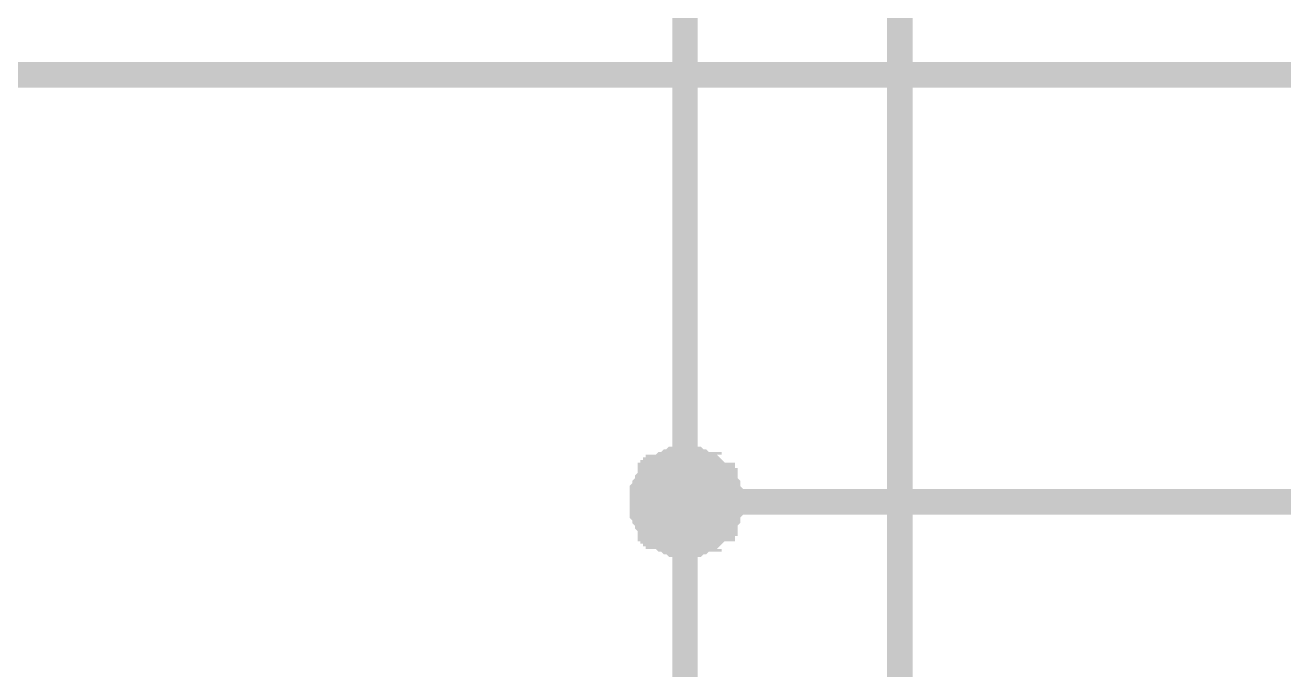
# Model space of a CAD drawing. Extents: x 260 to 1101, y 70 to 664.
# Drawn here: x 951.25 to 965.99, y 349.81 to 357.36 of the extents above; entities that cross this region are included whole.
import ezdxf

# ---------------------------------------------------------------- set-up
doc = ezdxf.new("R2010")
doc.units = 0
doc.header["$MEASUREMENT"] = 0
doc.layers.add('Sheet', color=255, linetype='CONTINUOUS')

msp = doc.modelspace()

# ---------------------------------------------------------------- linework, layer by layer
at = {"layer": 'Sheet'}
for points, const_width in [([(963.975, 351.782), (958.975, 351.782), (958.975, 366.787), (963.975, 366.787)], 0.3), ([(961.491, 361.785), (961.491, 346.78), (963.975, 346.78)], 0.3), ([(963.975, 356.783), (931.49, 356.783), (931.49, 294.277), (876.521, 294.277), (876.521, 316.769), (886.49, 316.769)], 0.3), ([(966.491, 356.783), (963.975, 356.783)], 0.3), ([(958.478, 351.782), (958.478, 351.813), (958.478, 351.844), (958.478, 351.844), (958.478, 351.875), (958.478, 351.906), (958.509, 351.937), (958.509, 351.968), (958.509, 351.968), (958.54, 351.999), (958.54, 352.03), (958.54, 352.03), (958.571, 352.061), (958.571, 352.092), (958.602, 352.092), (958.602, 352.123), (958.633, 352.123), (958.633, 352.155), (958.665, 352.155), (958.665, 352.186), (958.696, 352.186), (958.727, 352.217), (958.727, 352.217), (958.758, 352.217), (958.789, 352.248), (958.789, 352.248), (958.82, 352.248), (958.851, 352.279), (958.882, 352.279), (958.913, 352.279), (958.913, 352.279), (958.944, 352.279), (958.975, 352.279)], 0.3), ([(958.478, 351.782), (958.478, 351.813), (958.478, 351.844), (958.478, 351.844), (958.478, 351.875), (958.478, 351.906), (958.509, 351.937), (958.509, 351.968), (958.509, 351.968), (958.54, 351.999), (958.54, 352.03), (958.54, 352.03), (958.571, 352.061), (958.571, 352.092), (958.602, 352.092), (958.602, 352.123), (958.633, 352.123), (958.633, 352.155), (958.665, 352.155), (958.665, 352.186), (958.696, 352.186), (958.727, 352.217), (958.727, 352.217), (958.758, 352.217), (958.789, 352.248), (958.789, 352.248), (958.82, 352.248), (958.851, 352.279), (958.882, 352.279), (958.913, 352.279), (958.913, 352.279), (958.944, 352.279), (958.975, 352.279)], 0.3), ([(958.478, 351.782), (958.478, 351.813), (958.478, 351.844), (958.478, 351.844), (958.478, 351.875), (958.478, 351.906), (958.509, 351.937), (958.509, 351.968), (958.509, 351.968), (958.54, 351.999), (958.54, 352.03), (958.54, 352.03), (958.571, 352.061), (958.571, 352.092), (958.602, 352.092), (958.602, 352.123), (958.633, 352.123), (958.633, 352.155), (958.665, 352.155), (958.665, 352.186), (958.696, 352.186), (958.727, 352.217), (958.727, 352.217), (958.758, 352.217), (958.789, 352.248), (958.789, 352.248), (958.82, 352.248), (958.851, 352.279), (958.882, 352.279), (958.913, 352.279), (958.913, 352.279), (958.944, 352.279), (958.975, 352.279)], 0.3), ([(958.478, 351.782), (958.478, 351.813), (958.478, 351.844), (958.478, 351.844), (958.478, 351.875), (958.478, 351.906), (958.509, 351.937), (958.509, 351.968), (958.509, 351.968), (958.54, 351.999), (958.54, 352.03), (958.54, 352.03), (958.571, 352.061), (958.571, 352.092), (958.602, 352.092), (958.602, 352.123), (958.633, 352.123), (958.633, 352.155), (958.665, 352.155), (958.665, 352.186), (958.696, 352.186), (958.727, 352.217), (958.727, 352.217), (958.758, 352.217), (958.789, 352.248), (958.789, 352.248), (958.82, 352.248), (958.851, 352.279), (958.882, 352.279), (958.913, 352.279), (958.913, 352.279), (958.944, 352.279), (958.975, 352.279)], 0.3), ([(958.975, 352.279), (958.975, 352.279)], 0.3), ([(958.975, 352.279), (959.006, 352.279), (959.037, 352.279), (959.037, 352.279), (959.068, 352.279), (959.099, 352.279), (959.13, 352.248), (959.161, 352.248), (959.161, 352.248), (959.192, 352.217), (959.224, 352.217), (959.255, 352.217), (959.255, 352.186), (959.286, 352.186), (959.317, 352.155), (959.317, 352.155), (959.348, 352.123), (959.348, 352.123), (959.379, 352.092), (959.41, 352.092), (959.41, 352.061), (959.41, 352.03), (959.441, 352.03), (959.441, 351.999), (959.472, 351.968), (959.472, 351.968), (959.472, 351.937), (959.472, 351.906), (959.503, 351.875), (959.503, 351.844), (959.503, 351.844), (959.503, 351.813), (959.503, 351.782)], 0.3), ([(958.975, 352.279), (958.975, 352.279)], 0.3), ([(958.975, 352.279), (959.006, 352.279), (959.037, 352.279), (959.037, 352.279), (959.068, 352.279), (959.099, 352.279), (959.13, 352.248), (959.161, 352.248), (959.161, 352.248), (959.192, 352.217), (959.224, 352.217), (959.255, 352.217), (959.255, 352.186), (959.286, 352.186), (959.317, 352.155), (959.317, 352.155), (959.348, 352.123), (959.348, 352.123), (959.379, 352.092), (959.41, 352.092), (959.41, 352.061), (959.41, 352.03), (959.441, 352.03), (959.441, 351.999), (959.472, 351.968), (959.472, 351.968), (959.472, 351.937), (959.472, 351.906), (959.503, 351.875), (959.503, 351.844), (959.503, 351.844), (959.503, 351.813), (959.503, 351.782)], 0.3), ([(958.975, 352.279), (958.975, 352.279)], 0.3), ([(958.975, 352.279), (959.006, 352.279), (959.037, 352.279), (959.037, 352.279), (959.068, 352.279), (959.099, 352.279), (959.13, 352.248), (959.161, 352.248), (959.161, 352.248), (959.192, 352.217), (959.224, 352.217), (959.255, 352.217), (959.255, 352.186), (959.286, 352.186), (959.317, 352.155), (959.317, 352.155), (959.348, 352.123), (959.348, 352.123), (959.379, 352.092), (959.41, 352.092), (959.41, 352.061), (959.41, 352.03), (959.441, 352.03), (959.441, 351.999), (959.472, 351.968), (959.472, 351.968), (959.472, 351.937), (959.472, 351.906), (959.503, 351.875), (959.503, 351.844), (959.503, 351.844), (959.503, 351.813), (959.503, 351.782)], 0.3), ([(958.975, 352.279), (958.975, 352.279)], 0.3), ([(958.975, 352.279), (959.006, 352.279), (959.037, 352.279), (959.037, 352.279), (959.068, 352.279), (959.099, 352.279), (959.13, 352.248), (959.161, 352.248), (959.161, 352.248), (959.192, 352.217), (959.224, 352.217), (959.255, 352.217), (959.255, 352.186), (959.286, 352.186), (959.317, 352.155), (959.317, 352.155), (959.348, 352.123), (959.348, 352.123), (959.379, 352.092), (959.41, 352.092), (959.41, 352.061), (959.41, 352.03), (959.441, 352.03), (959.441, 351.999), (959.472, 351.968), (959.472, 351.968), (959.472, 351.937), (959.472, 351.906), (959.503, 351.875), (959.503, 351.844), (959.503, 351.844), (959.503, 351.813), (959.503, 351.782)], 0.3), ([(958.478, 351.782), (958.478, 351.813), (958.478, 351.844), (958.478, 351.844), (958.478, 351.875), (958.478, 351.906), (958.509, 351.937), (958.509, 351.968), (958.509, 351.968), (958.54, 351.999), (958.54, 352.03), (958.54, 352.03), (958.571, 352.061), (958.571, 352.092), (958.602, 352.092), (958.602, 352.123), (958.633, 352.123), (958.633, 352.155), (958.665, 352.155), (958.665, 352.186), (958.696, 352.186), (958.727, 352.217), (958.727, 352.217), (958.758, 352.217), (958.789, 352.248), (958.789, 352.248), (958.82, 352.248), (958.851, 352.279), (958.882, 352.279), (958.913, 352.279), (958.913, 352.279), (958.944, 352.279), (958.975, 352.279)], 0.0991), ([(958.478, 351.782), (958.478, 351.813), (958.478, 351.844), (958.478, 351.844), (958.478, 351.875), (958.478, 351.906), (958.509, 351.937), (958.509, 351.968), (958.509, 351.968), (958.54, 351.999), (958.54, 352.03), (958.54, 352.03), (958.571, 352.061), (958.571, 352.092), (958.602, 352.092), (958.602, 352.123), (958.633, 352.123), (958.633, 352.155), (958.665, 352.155), (958.665, 352.186), (958.696, 352.186), (958.727, 352.217), (958.727, 352.217), (958.758, 352.217), (958.789, 352.248), (958.789, 352.248), (958.82, 352.248), (958.851, 352.279), (958.882, 352.279), (958.913, 352.279), (958.913, 352.279), (958.944, 352.279), (958.975, 352.279)], 0.0991), ([(958.478, 351.782), (958.478, 351.813), (958.478, 351.844), (958.478, 351.844), (958.478, 351.875), (958.478, 351.906), (958.509, 351.937), (958.509, 351.968), (958.509, 351.968), (958.54, 351.999), (958.54, 352.03), (958.54, 352.03), (958.571, 352.061), (958.571, 352.092), (958.602, 352.092), (958.602, 352.123), (958.633, 352.123), (958.633, 352.155), (958.665, 352.155), (958.665, 352.186), (958.696, 352.186), (958.727, 352.217), (958.727, 352.217), (958.758, 352.217), (958.789, 352.248), (958.789, 352.248), (958.82, 352.248), (958.851, 352.279), (958.882, 352.279), (958.913, 352.279), (958.913, 352.279), (958.944, 352.279), (958.975, 352.279)], 0.0991), ([(958.478, 351.782), (958.478, 351.813), (958.478, 351.844), (958.478, 351.844), (958.478, 351.875), (958.478, 351.906), (958.509, 351.937), (958.509, 351.968), (958.509, 351.968), (958.54, 351.999), (958.54, 352.03), (958.54, 352.03), (958.571, 352.061), (958.571, 352.092), (958.602, 352.092), (958.602, 352.123), (958.633, 352.123), (958.633, 352.155), (958.665, 352.155), (958.665, 352.186), (958.696, 352.186), (958.727, 352.217), (958.727, 352.217), (958.758, 352.217), (958.789, 352.248), (958.789, 352.248), (958.82, 352.248), (958.851, 352.279), (958.882, 352.279), (958.913, 352.279), (958.913, 352.279), (958.944, 352.279), (958.975, 352.279)], 0.0991), ([(958.975, 352.279), (958.975, 352.279)], 0.0991), ([(958.975, 352.279), (959.006, 352.279), (959.037, 352.279), (959.037, 352.279), (959.068, 352.279), (959.099, 352.279), (959.13, 352.248), (959.161, 352.248), (959.161, 352.248), (959.192, 352.217), (959.224, 352.217), (959.255, 352.217), (959.255, 352.186), (959.286, 352.186), (959.317, 352.155), (959.317, 352.155), (959.348, 352.123), (959.348, 352.123), (959.379, 352.092), (959.41, 352.092), (959.41, 352.061), (959.41, 352.03), (959.441, 352.03), (959.441, 351.999), (959.472, 351.968), (959.472, 351.968), (959.472, 351.937), (959.472, 351.906), (959.503, 351.875), (959.503, 351.844), (959.503, 351.844), (959.503, 351.813), (959.503, 351.782)], 0.0991), ([(958.975, 352.279), (958.975, 352.279)], 0.0991), ([(958.975, 352.279), (959.006, 352.279), (959.037, 352.279), (959.037, 352.279), (959.068, 352.279), (959.099, 352.279), (959.13, 352.248), (959.161, 352.248), (959.161, 352.248), (959.192, 352.217), (959.224, 352.217), (959.255, 352.217), (959.255, 352.186), (959.286, 352.186), (959.317, 352.155), (959.317, 352.155), (959.348, 352.123), (959.348, 352.123), (959.379, 352.092), (959.41, 352.092), (959.41, 352.061), (959.41, 352.03), (959.441, 352.03), (959.441, 351.999), (959.472, 351.968), (959.472, 351.968), (959.472, 351.937), (959.472, 351.906), (959.503, 351.875), (959.503, 351.844), (959.503, 351.844), (959.503, 351.813), (959.503, 351.782)], 0.0991), ([(958.975, 352.279), (958.975, 352.279)], 0.0991), ([(958.975, 352.279), (959.006, 352.279), (959.037, 352.279), (959.037, 352.279), (959.068, 352.279), (959.099, 352.279), (959.13, 352.248), (959.161, 352.248), (959.161, 352.248), (959.192, 352.217), (959.224, 352.217), (959.255, 352.217), (959.255, 352.186), (959.286, 352.186), (959.317, 352.155), (959.317, 352.155), (959.348, 352.123), (959.348, 352.123), (959.379, 352.092), (959.41, 352.092), (959.41, 352.061), (959.41, 352.03), (959.441, 352.03), (959.441, 351.999), (959.472, 351.968), (959.472, 351.968), (959.472, 351.937), (959.472, 351.906), (959.503, 351.875), (959.503, 351.844), (959.503, 351.844), (959.503, 351.813), (959.503, 351.782)], 0.0991), ([(958.975, 352.279), (958.975, 352.279)], 0.0991), ([(958.975, 352.279), (959.006, 352.279), (959.037, 352.279), (959.037, 352.279), (959.068, 352.279), (959.099, 352.279), (959.13, 352.248), (959.161, 352.248), (959.161, 352.248), (959.192, 352.217), (959.224, 352.217), (959.255, 352.217), (959.255, 352.186), (959.286, 352.186), (959.317, 352.155), (959.317, 352.155), (959.348, 352.123), (959.348, 352.123), (959.379, 352.092), (959.41, 352.092), (959.41, 352.061), (959.41, 352.03), (959.441, 352.03), (959.441, 351.999), (959.472, 351.968), (959.472, 351.968), (959.472, 351.937), (959.472, 351.906), (959.503, 351.875), (959.503, 351.844), (959.503, 351.844), (959.503, 351.813), (959.503, 351.782)], 0.0991), ([(958.975, 351.285), (958.944, 351.285), (958.913, 351.285), (958.913, 351.285), (958.882, 351.285), (958.851, 351.285), (958.82, 351.316), (958.789, 351.316), (958.789, 351.316), (958.758, 351.347), (958.727, 351.347), (958.727, 351.347), (958.696, 351.378), (958.665, 351.378), (958.665, 351.409), (958.633, 351.409), (958.633, 351.44), (958.602, 351.44), (958.602, 351.471), (958.571, 351.471), (958.571, 351.502), (958.54, 351.533), (958.54, 351.533), (958.54, 351.564), (958.509, 351.595), (958.509, 351.595), (958.509, 351.626), (958.478, 351.657), (958.478, 351.689), (958.478, 351.72), (958.478, 351.72), (958.478, 351.751), (958.478, 351.782)], 0.3), ([(958.478, 351.782), (958.478, 351.782)], 0.3), ([(958.975, 351.285), (958.944, 351.285), (958.913, 351.285), (958.913, 351.285), (958.882, 351.285), (958.851, 351.285), (958.82, 351.316), (958.789, 351.316), (958.789, 351.316), (958.758, 351.347), (958.727, 351.347), (958.727, 351.347), (958.696, 351.378), (958.665, 351.378), (958.665, 351.409), (958.633, 351.409), (958.633, 351.44), (958.602, 351.44), (958.602, 351.471), (958.571, 351.471), (958.571, 351.502), (958.54, 351.533), (958.54, 351.533), (958.54, 351.564), (958.509, 351.595), (958.509, 351.595), (958.509, 351.626), (958.478, 351.657), (958.478, 351.689), (958.478, 351.72), (958.478, 351.72), (958.478, 351.751), (958.478, 351.782)], 0.3), ([(958.478, 351.782), (958.478, 351.782)], 0.3), ([(958.975, 351.285), (958.944, 351.285), (958.913, 351.285), (958.913, 351.285), (958.882, 351.285), (958.851, 351.285), (958.82, 351.316), (958.789, 351.316), (958.789, 351.316), (958.758, 351.347), (958.727, 351.347), (958.727, 351.347), (958.696, 351.378), (958.665, 351.378), (958.665, 351.409), (958.633, 351.409), (958.633, 351.44), (958.602, 351.44), (958.602, 351.471), (958.571, 351.471), (958.571, 351.502), (958.54, 351.533), (958.54, 351.533), (958.54, 351.564), (958.509, 351.595), (958.509, 351.595), (958.509, 351.626), (958.478, 351.657), (958.478, 351.689), (958.478, 351.72), (958.478, 351.72), (958.478, 351.751), (958.478, 351.782)], 0.3), ([(958.478, 351.782), (958.478, 351.782)], 0.3), ([(958.975, 351.285), (958.944, 351.285), (958.913, 351.285), (958.913, 351.285), (958.882, 351.285), (958.851, 351.285), (958.82, 351.316), (958.789, 351.316), (958.789, 351.316), (958.758, 351.347), (958.727, 351.347), (958.727, 351.347), (958.696, 351.378), (958.665, 351.378), (958.665, 351.409), (958.633, 351.409), (958.633, 351.44), (958.602, 351.44), (958.602, 351.471), (958.571, 351.471), (958.571, 351.502), (958.54, 351.533), (958.54, 351.533), (958.54, 351.564), (958.509, 351.595), (958.509, 351.595), (958.509, 351.626), (958.478, 351.657), (958.478, 351.689), (958.478, 351.72), (958.478, 351.72), (958.478, 351.751), (958.478, 351.782)], 0.3), ([(958.478, 351.782), (958.478, 351.782)], 0.3), ([(958.975, 351.285), (958.944, 351.285), (958.913, 351.285), (958.913, 351.285), (958.882, 351.285), (958.851, 351.285), (958.82, 351.316), (958.789, 351.316), (958.789, 351.316), (958.758, 351.347), (958.727, 351.347), (958.727, 351.347), (958.696, 351.378), (958.665, 351.378), (958.665, 351.409), (958.633, 351.409), (958.633, 351.44), (958.602, 351.44), (958.602, 351.471), (958.571, 351.471), (958.571, 351.502), (958.54, 351.533), (958.54, 351.533), (958.54, 351.564), (958.509, 351.595), (958.509, 351.595), (958.509, 351.626), (958.478, 351.657), (958.478, 351.689), (958.478, 351.72), (958.478, 351.72), (958.478, 351.751), (958.478, 351.782)], 0.0991), ([(958.478, 351.782), (958.478, 351.782)], 0.0991), ([(958.975, 351.285), (958.944, 351.285), (958.913, 351.285), (958.913, 351.285), (958.882, 351.285), (958.851, 351.285), (958.82, 351.316), (958.789, 351.316), (958.789, 351.316), (958.758, 351.347), (958.727, 351.347), (958.727, 351.347), (958.696, 351.378), (958.665, 351.378), (958.665, 351.409), (958.633, 351.409), (958.633, 351.44), (958.602, 351.44), (958.602, 351.471), (958.571, 351.471), (958.571, 351.502), (958.54, 351.533), (958.54, 351.533), (958.54, 351.564), (958.509, 351.595), (958.509, 351.595), (958.509, 351.626), (958.478, 351.657), (958.478, 351.689), (958.478, 351.72), (958.478, 351.72), (958.478, 351.751), (958.478, 351.782)], 0.0991), ([(958.478, 351.782), (958.478, 351.782)], 0.0991), ([(958.975, 351.285), (958.944, 351.285), (958.913, 351.285), (958.913, 351.285), (958.882, 351.285), (958.851, 351.285), (958.82, 351.316), (958.789, 351.316), (958.789, 351.316), (958.758, 351.347), (958.727, 351.347), (958.727, 351.347), (958.696, 351.378), (958.665, 351.378), (958.665, 351.409), (958.633, 351.409), (958.633, 351.44), (958.602, 351.44), (958.602, 351.471), (958.571, 351.471), (958.571, 351.502), (958.54, 351.533), (958.54, 351.533), (958.54, 351.564), (958.509, 351.595), (958.509, 351.595), (958.509, 351.626), (958.478, 351.657), (958.478, 351.689), (958.478, 351.72), (958.478, 351.72), (958.478, 351.751), (958.478, 351.782)], 0.0991), ([(958.478, 351.782), (958.478, 351.782)], 0.0991), ([(958.975, 351.285), (958.944, 351.285), (958.913, 351.285), (958.913, 351.285), (958.882, 351.285), (958.851, 351.285), (958.82, 351.316), (958.789, 351.316), (958.789, 351.316), (958.758, 351.347), (958.727, 351.347), (958.727, 351.347), (958.696, 351.378), (958.665, 351.378), (958.665, 351.409), (958.633, 351.409), (958.633, 351.44), (958.602, 351.44), (958.602, 351.471), (958.571, 351.471), (958.571, 351.502), (958.54, 351.533), (958.54, 351.533), (958.54, 351.564), (958.509, 351.595), (958.509, 351.595), (958.509, 351.626), (958.478, 351.657), (958.478, 351.689), (958.478, 351.72), (958.478, 351.72), (958.478, 351.751), (958.478, 351.782)], 0.0991), ([(958.478, 351.782), (958.478, 351.782)], 0.0991), ([(959.503, 351.782), (959.503, 351.751), (959.503, 351.72), (959.503, 351.72), (959.503, 351.689), (959.472, 351.657), (959.472, 351.626), (959.472, 351.595), (959.472, 351.595), (959.441, 351.564), (959.441, 351.533), (959.41, 351.533), (959.41, 351.502), (959.41, 351.471), (959.379, 351.471), (959.348, 351.44), (959.348, 351.44), (959.317, 351.409), (959.317, 351.409), (959.286, 351.378), (959.255, 351.378), (959.255, 351.347), (959.224, 351.347), (959.192, 351.347), (959.161, 351.316), (959.161, 351.316), (959.13, 351.316), (959.099, 351.285), (959.068, 351.285), (959.037, 351.285), (959.037, 351.285), (959.006, 351.285), (958.975, 351.285)], 0.3), ([(958.975, 336.776), (958.975, 351.782)], 0.3), ([(959.503, 351.782), (959.503, 351.751), (959.503, 351.72), (959.503, 351.72), (959.503, 351.689), (959.472, 351.657), (959.472, 351.626), (959.472, 351.595), (959.472, 351.595), (959.441, 351.564), (959.441, 351.533), (959.41, 351.533), (959.41, 351.502), (959.41, 351.471), (959.379, 351.471), (959.348, 351.44), (959.348, 351.44), (959.317, 351.409), (959.317, 351.409), (959.286, 351.378), (959.255, 351.378), (959.255, 351.347), (959.224, 351.347), (959.192, 351.347), (959.161, 351.316), (959.161, 351.316), (959.13, 351.316), (959.099, 351.285), (959.068, 351.285), (959.037, 351.285), (959.037, 351.285), (959.006, 351.285), (958.975, 351.285)], 0.3), ([(959.503, 351.782), (959.503, 351.751), (959.503, 351.72), (959.503, 351.72), (959.503, 351.689), (959.472, 351.657), (959.472, 351.626), (959.472, 351.595), (959.472, 351.595), (959.441, 351.564), (959.441, 351.533), (959.41, 351.533), (959.41, 351.502), (959.41, 351.471), (959.379, 351.471), (959.348, 351.44), (959.348, 351.44), (959.317, 351.409), (959.317, 351.409), (959.286, 351.378), (959.255, 351.378), (959.255, 351.347), (959.224, 351.347), (959.192, 351.347), (959.161, 351.316), (959.161, 351.316), (959.13, 351.316), (959.099, 351.285), (959.068, 351.285), (959.037, 351.285), (959.037, 351.285), (959.006, 351.285), (958.975, 351.285)], 0.3), ([(959.503, 351.782), (959.503, 351.751), (959.503, 351.72), (959.503, 351.72), (959.503, 351.689), (959.472, 351.657), (959.472, 351.626), (959.472, 351.595), (959.472, 351.595), (959.441, 351.564), (959.441, 351.533), (959.41, 351.533), (959.41, 351.502), (959.41, 351.471), (959.379, 351.471), (959.348, 351.44), (959.348, 351.44), (959.317, 351.409), (959.317, 351.409), (959.286, 351.378), (959.255, 351.378), (959.255, 351.347), (959.224, 351.347), (959.192, 351.347), (959.161, 351.316), (959.161, 351.316), (959.13, 351.316), (959.099, 351.285), (959.068, 351.285), (959.037, 351.285), (959.037, 351.285), (959.006, 351.285), (958.975, 351.285)], 0.3), ([(959.503, 351.782), (959.503, 351.751), (959.503, 351.72), (959.503, 351.72), (959.503, 351.689), (959.472, 351.657), (959.472, 351.626), (959.472, 351.595), (959.472, 351.595), (959.441, 351.564), (959.441, 351.533), (959.41, 351.533), (959.41, 351.502), (959.41, 351.471), (959.379, 351.471), (959.348, 351.44), (959.348, 351.44), (959.317, 351.409), (959.317, 351.409), (959.286, 351.378), (959.255, 351.378), (959.255, 351.347), (959.224, 351.347), (959.192, 351.347), (959.161, 351.316), (959.161, 351.316), (959.13, 351.316), (959.099, 351.285), (959.068, 351.285), (959.037, 351.285), (959.037, 351.285), (959.006, 351.285), (958.975, 351.285)], 0.0991), ([(959.503, 351.782), (959.503, 351.751), (959.503, 351.72), (959.503, 351.72), (959.503, 351.689), (959.472, 351.657), (959.472, 351.626), (959.472, 351.595), (959.472, 351.595), (959.441, 351.564), (959.441, 351.533), (959.41, 351.533), (959.41, 351.502), (959.41, 351.471), (959.379, 351.471), (959.348, 351.44), (959.348, 351.44), (959.317, 351.409), (959.317, 351.409), (959.286, 351.378), (959.255, 351.378), (959.255, 351.347), (959.224, 351.347), (959.192, 351.347), (959.161, 351.316), (959.161, 351.316), (959.13, 351.316), (959.099, 351.285), (959.068, 351.285), (959.037, 351.285), (959.037, 351.285), (959.006, 351.285), (958.975, 351.285)], 0.0991), ([(959.503, 351.782), (959.503, 351.751), (959.503, 351.72), (959.503, 351.72), (959.503, 351.689), (959.472, 351.657), (959.472, 351.626), (959.472, 351.595), (959.472, 351.595), (959.441, 351.564), (959.441, 351.533), (959.41, 351.533), (959.41, 351.502), (959.41, 351.471), (959.379, 351.471), (959.348, 351.44), (959.348, 351.44), (959.317, 351.409), (959.317, 351.409), (959.286, 351.378), (959.255, 351.378), (959.255, 351.347), (959.224, 351.347), (959.192, 351.347), (959.161, 351.316), (959.161, 351.316), (959.13, 351.316), (959.099, 351.285), (959.068, 351.285), (959.037, 351.285), (959.037, 351.285), (959.006, 351.285), (958.975, 351.285)], 0.0991), ([(959.503, 351.782), (959.503, 351.751), (959.503, 351.72), (959.503, 351.72), (959.503, 351.689), (959.472, 351.657), (959.472, 351.626), (959.472, 351.595), (959.472, 351.595), (959.441, 351.564), (959.441, 351.533), (959.41, 351.533), (959.41, 351.502), (959.41, 351.471), (959.379, 351.471), (959.348, 351.44), (959.348, 351.44), (959.317, 351.409), (959.317, 351.409), (959.286, 351.378), (959.255, 351.378), (959.255, 351.347), (959.224, 351.347), (959.192, 351.347), (959.161, 351.316), (959.161, 351.316), (959.13, 351.316), (959.099, 351.285), (959.068, 351.285), (959.037, 351.285), (959.037, 351.285), (959.006, 351.285), (958.975, 351.285)], 0.0991), ([(959.503, 351.782), (959.503, 351.782), (959.503, 351.782), (959.503, 351.782), (959.503, 351.782), (959.503, 351.782), (959.503, 351.782), (959.503, 351.782), (959.503, 351.782), (959.503, 351.782), (959.503, 351.782), (959.503, 351.782), (959.503, 351.782), (959.503, 351.782), (959.503, 351.782), (959.503, 351.782), (959.503, 351.782), (959.503, 351.782), (959.503, 351.782), (959.503, 351.782), (959.503, 351.782), (959.503, 351.782), (959.503, 351.782), (959.503, 351.782), (959.503, 351.782), (959.503, 351.782), (959.503, 351.782), (959.503, 351.782), (959.503, 351.782), (959.503, 351.782), (959.503, 351.782), (959.503, 351.782), (959.503, 351.782)], 0.3), ([(959.503, 351.782), (959.503, 351.782)], 0.3), ([(959.503, 351.782), (959.503, 351.782), (959.503, 351.782), (959.503, 351.782), (959.503, 351.782), (959.503, 351.782), (959.503, 351.782), (959.503, 351.782), (959.503, 351.782), (959.503, 351.782), (959.503, 351.782), (959.503, 351.782), (959.503, 351.782), (959.503, 351.782), (959.503, 351.782), (959.503, 351.782), (959.503, 351.782), (959.503, 351.782), (959.503, 351.782), (959.503, 351.782), (959.503, 351.782), (959.503, 351.782), (959.503, 351.782), (959.503, 351.782), (959.503, 351.782), (959.503, 351.782), (959.503, 351.782), (959.503, 351.782), (959.503, 351.782), (959.503, 351.782), (959.503, 351.782), (959.503, 351.782), (959.503, 351.782)], 0.3), ([(959.503, 351.782), (959.503, 351.782)], 0.3), ([(959.503, 351.782), (959.503, 351.782), (959.503, 351.782), (959.503, 351.782), (959.503, 351.782), (959.503, 351.782), (959.503, 351.782), (959.503, 351.782), (959.503, 351.782), (959.503, 351.782), (959.503, 351.782), (959.503, 351.782), (959.503, 351.782), (959.503, 351.782), (959.503, 351.782), (959.503, 351.782), (959.503, 351.782), (959.503, 351.782), (959.503, 351.782), (959.503, 351.782), (959.503, 351.782), (959.503, 351.782), (959.503, 351.782), (959.503, 351.782), (959.503, 351.782), (959.503, 351.782), (959.503, 351.782), (959.503, 351.782), (959.503, 351.782), (959.503, 351.782), (959.503, 351.782), (959.503, 351.782), (959.503, 351.782)], 0.3), ([(959.503, 351.782), (959.503, 351.782)], 0.3), ([(959.503, 351.782), (959.503, 351.782), (959.503, 351.782), (959.503, 351.782), (959.503, 351.782), (959.503, 351.782), (959.503, 351.782), (959.503, 351.782), (959.503, 351.782), (959.503, 351.782), (959.503, 351.782), (959.503, 351.782), (959.503, 351.782), (959.503, 351.782), (959.503, 351.782), (959.503, 351.782), (959.503, 351.782), (959.503, 351.782), (959.503, 351.782), (959.503, 351.782), (959.503, 351.782), (959.503, 351.782), (959.503, 351.782), (959.503, 351.782), (959.503, 351.782), (959.503, 351.782), (959.503, 351.782), (959.503, 351.782), (959.503, 351.782), (959.503, 351.782), (959.503, 351.782), (959.503, 351.782), (959.503, 351.782)], 0.3), ([(959.503, 351.782), (959.503, 351.782)], 0.3), ([(959.503, 351.782), (959.503, 351.782), (959.503, 351.782), (959.503, 351.782), (959.503, 351.782), (959.503, 351.782), (959.503, 351.782), (959.503, 351.782), (959.503, 351.782), (959.503, 351.782), (959.503, 351.782), (959.503, 351.782), (959.503, 351.782), (959.503, 351.782), (959.503, 351.782), (959.503, 351.782), (959.503, 351.782), (959.503, 351.782), (959.503, 351.782), (959.503, 351.782), (959.503, 351.782), (959.503, 351.782), (959.503, 351.782), (959.503, 351.782), (959.503, 351.782), (959.503, 351.782), (959.503, 351.782), (959.503, 351.782), (959.503, 351.782), (959.503, 351.782), (959.503, 351.782), (959.503, 351.782), (959.503, 351.782)], 0.0991), ([(959.503, 351.782), (959.503, 351.782)], 0.0991), ([(959.503, 351.782), (959.503, 351.782), (959.503, 351.782), (959.503, 351.782), (959.503, 351.782), (959.503, 351.782), (959.503, 351.782), (959.503, 351.782), (959.503, 351.782), (959.503, 351.782), (959.503, 351.782), (959.503, 351.782), (959.503, 351.782), (959.503, 351.782), (959.503, 351.782), (959.503, 351.782), (959.503, 351.782), (959.503, 351.782), (959.503, 351.782), (959.503, 351.782), (959.503, 351.782), (959.503, 351.782), (959.503, 351.782), (959.503, 351.782), (959.503, 351.782), (959.503, 351.782), (959.503, 351.782), (959.503, 351.782), (959.503, 351.782), (959.503, 351.782), (959.503, 351.782), (959.503, 351.782), (959.503, 351.782)], 0.0991), ([(959.503, 351.782), (959.503, 351.782)], 0.0991), ([(959.503, 351.782), (959.503, 351.782), (959.503, 351.782), (959.503, 351.782), (959.503, 351.782), (959.503, 351.782), (959.503, 351.782), (959.503, 351.782), (959.503, 351.782), (959.503, 351.782), (959.503, 351.782), (959.503, 351.782), (959.503, 351.782), (959.503, 351.782), (959.503, 351.782), (959.503, 351.782), (959.503, 351.782), (959.503, 351.782), (959.503, 351.782), (959.503, 351.782), (959.503, 351.782), (959.503, 351.782), (959.503, 351.782), (959.503, 351.782), (959.503, 351.782), (959.503, 351.782), (959.503, 351.782), (959.503, 351.782), (959.503, 351.782), (959.503, 351.782), (959.503, 351.782), (959.503, 351.782), (959.503, 351.782)], 0.0991), ([(959.503, 351.782), (959.503, 351.782)], 0.0991), ([(959.503, 351.782), (959.503, 351.782), (959.503, 351.782), (959.503, 351.782), (959.503, 351.782), (959.503, 351.782), (959.503, 351.782), (959.503, 351.782), (959.503, 351.782), (959.503, 351.782), (959.503, 351.782), (959.503, 351.782), (959.503, 351.782), (959.503, 351.782), (959.503, 351.782), (959.503, 351.782), (959.503, 351.782), (959.503, 351.782), (959.503, 351.782), (959.503, 351.782), (959.503, 351.782), (959.503, 351.782), (959.503, 351.782), (959.503, 351.782), (959.503, 351.782), (959.503, 351.782), (959.503, 351.782), (959.503, 351.782), (959.503, 351.782), (959.503, 351.782), (959.503, 351.782), (959.503, 351.782), (959.503, 351.782)], 0.0991), ([(959.503, 351.782), (959.503, 351.782)], 0.0991), ([(966.491, 351.782), (963.975, 351.782)], 0.3)]:
    msp.add_lwpolyline(points, dxfattribs=dict(at, const_width=const_width))
at = {"layer": 'Sheet', "const_width": 0.508}
msp.add_lwpolyline([(958.809, 351.797, 1), (959.317, 351.797, 1)], format="xyb", close=True, dxfattribs=at)

doc.saveas('drawing.dxf')
